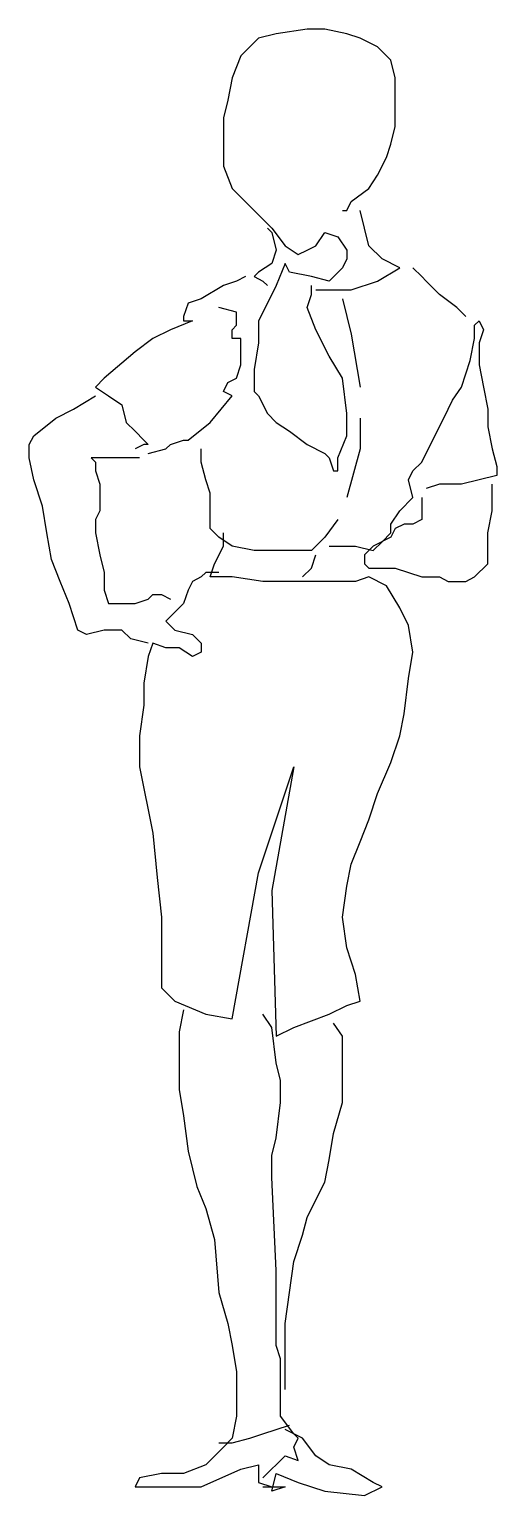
# Model space of a CAD drawing. Extents: x 2.65 to 3.17, y 0.02 to 1.65.
import ezdxf

# ---------------------------------------------------------------- set-up
doc = ezdxf.new("R2010")
doc.units = 0
doc.header["$LTSCALE"] = 24
doc.header["$MEASUREMENT"] = 0
doc.layers.get('0').update_dxf_attribs({"linetype": 'CONTINUOUS'})

msp = doc.modelspace()

# ---------------------------------------------------------------- linework, layer by layer
for points in [[(2.995, 1.4505), (2.9999, 1.4505), (3.0048, 1.4604), (3.0245, 1.4751), (3.0344, 1.4899), (3.0442, 1.5096), (3.0492, 1.5244), (3.0541, 1.5442), (3.0541, 1.5688), (3.0541, 1.5984), (3.0492, 1.6181), (3.0344, 1.6329), (3.0147, 1.6427), (2.9999, 1.6477), (2.9753, 1.6526), (2.9556, 1.6526), (2.9211, 1.6477), (2.9014, 1.6427), (2.8915, 1.6329), (2.8817, 1.623), (2.8718, 1.5984), (2.8669, 1.5737), (2.862, 1.554), (2.862, 1.5244), (2.862, 1.4998), (2.8718, 1.4751), (2.8915, 1.4554), (2.9162, 1.4308), (2.9309, 1.4111), (2.9457, 1.4012), (2.9556, 1.4061), (2.9654, 1.4111), (2.9753, 1.4259), (2.99, 1.4209), (2.9999, 1.4061), (2.9999, 1.3963), (2.995, 1.3864), (2.9802, 1.3716), (2.9605, 1.3766), (2.9359, 1.3815), (2.9309, 1.3914), (2.9211, 1.3667), (2.9162, 1.3568), (2.9014, 1.3273), (2.9014, 1.3026), (2.8965, 1.2731), (2.8965, 1.2484), (2.9014, 1.2435), (2.9112, 1.2238), (2.9211, 1.2139), (2.9211, 1.2139), (2.9359, 1.2041), (2.9556, 1.1893), (2.9753, 1.1794), (2.9802, 1.1745), (2.9851, 1.1597), (2.99, 1.1597), (2.99, 1.1745), (2.9999, 1.1991), (2.9999, 1.2238), (2.995, 1.2632), (2.9802, 1.2878), (2.9654, 1.3174), (2.9556, 1.3421), (2.9605, 1.3568), (2.9605, 1.3667)], [(2.9654, 1.3618), (2.99, 1.3618), (3.0048, 1.3618), (3.0344, 1.3716), (3.059, 1.3864), (3.0393, 1.3963), (3.0245, 1.4111), (3.0196, 1.4308), (3.0147, 1.4505)], [(2.9112, 1.4308), (2.9162, 1.4259), (2.9211, 1.4061), (2.9162, 1.3914), (2.9014, 1.3815), (2.8965, 1.3766), (2.9063, 1.3716), (2.9112, 1.3667)], [(2.8866, 1.3766), (2.8768, 1.3716), (2.862, 1.3667), (2.8374, 1.3519), (2.8226, 1.347), (2.8176, 1.3322), (2.8176, 1.3273), (2.8275, 1.3273), (2.8029, 1.3174), (2.7832, 1.3076), (2.7635, 1.2928), (2.729, 1.2632), (2.7191, 1.2533), (2.7191, 1.2533), (2.7339, 1.2435), (2.7487, 1.2336), (2.7536, 1.2139), (2.7635, 1.2041), (2.7733, 1.1942), (2.7782, 1.1893), (2.7733, 1.1893), (2.7635, 1.1843)], [(3.1329, 1.3322), (3.123, 1.3421), (3.1033, 1.3568), (3.0886, 1.3716), (3.0836, 1.3766), (3.0738, 1.3864)], [(2.7782, 1.1794), (2.7782, 1.1794), (2.7979, 1.1843), (2.8029, 1.1893), (2.8176, 1.1942), (2.8226, 1.1942), (2.8472, 1.2139), (2.8718, 1.2435), (2.862, 1.2484), (2.8669, 1.2583), (2.8768, 1.2632), (2.8817, 1.278), (2.8817, 1.2928), (2.8817, 1.3076), (2.8718, 1.3076), (2.8718, 1.3174), (2.8768, 1.3223), (2.8768, 1.3371), (2.8571, 1.3421)], [(2.995, 1.3519), (3.0048, 1.3125), (3.0147, 1.2533)], [(2.9802, 1.0759), (2.9999, 1.0759), (3.0097, 1.0759), (3.0295, 1.071), (3.0393, 1.0808), (3.0492, 1.0907), (3.0492, 1.1005), (3.059, 1.1153), (3.0738, 1.1301), (3.0689, 1.1498), (3.0738, 1.1597), (3.0836, 1.1695), (3.0935, 1.1893), (3.1083, 1.2188), (3.1181, 1.2386), (3.128, 1.2533), (3.1378, 1.2829), (3.1427, 1.3076), (3.1427, 1.3223), (3.1477, 1.3273), (3.1526, 1.3174), (3.1477, 1.3026), (3.1477, 1.278), (3.1526, 1.2533), (3.1575, 1.2287), (3.1575, 1.209), (3.1624, 1.1843), (3.1674, 1.1646), (3.1674, 1.1548), (3.1477, 1.1498), (3.128, 1.1449), (3.1033, 1.1449), (3.0886, 1.14)], [(2.7782, 0.9675), (2.7585, 0.9724), (2.7487, 0.9822), (2.729, 0.9822), (2.7093, 0.9773), (2.6994, 0.9822), (2.6945, 0.997), (2.6896, 1.0118), (2.6797, 1.0365), (2.6699, 1.0611), (2.665, 1.0907), (2.66, 1.1203), (2.6502, 1.1498), (2.6452, 1.1745), (2.6452, 1.1893), (2.6502, 1.1991), (2.6748, 1.2188), (2.6945, 1.2287), (2.7191, 1.2435)], [(3.0147, 1.2188), (3.0147, 1.1843), (2.9999, 1.1301)], [(2.99, 1.1055), (2.9753, 1.0858), (2.9605, 1.071), (2.9556, 1.071), (2.9359, 1.071), (2.9112, 1.071), (2.8965, 1.071), (2.8718, 1.0759), (2.8571, 1.0858), (2.8472, 1.0956), (2.8472, 1.1104), (2.8472, 1.135), (2.8423, 1.1498), (2.8374, 1.1695), (2.8374, 1.1843)], [(2.7684, 1.1745), (2.7585, 1.1745), (2.7487, 1.1745), (2.7388, 1.1745), (2.7241, 1.1745), (2.7142, 1.1745), (2.7191, 1.1695), (2.7191, 1.1597), (2.7241, 1.1449), (2.7241, 1.135), (2.7241, 1.1252), (2.7241, 1.1153), (2.7191, 1.1055), (2.7191, 1.0907), (2.7241, 1.066), (2.729, 1.0463), (2.729, 1.0365), (2.729, 1.0266), (2.7339, 1.0118), (2.7487, 1.0118), (2.7635, 1.0118), (2.7782, 1.0168), (2.7832, 1.0217), (2.793, 1.0217), (2.8029, 1.0168)], [(3.0836, 1.1301), (3.0836, 1.1252), (3.0836, 1.1055), (3.0738, 1.1005), (3.0639, 1.1005), (3.0541, 1.0956), (3.0492, 1.0858), (3.0295, 1.0759), (3.0196, 1.066), (3.0196, 1.0562), (3.0245, 1.0513), (3.0344, 1.0513), (3.0541, 1.0513), (3.0689, 1.0463), (3.0836, 1.0414), (3.0935, 1.0414), (3.1033, 1.0414), (3.1132, 1.0365), (3.128, 1.0365), (3.1329, 1.0365), (3.1427, 1.0414), (3.1575, 1.0562), (3.1575, 1.071), (3.1575, 1.0907), (3.1624, 1.1153), (3.1624, 1.135), (3.1624, 1.1449)], [(3.0245, 1.0414), (3.0097, 1.0365), (2.995, 1.0365), (2.9703, 1.0365), (2.9556, 1.0365), (2.9408, 1.0365), (2.9063, 1.0365), (2.8718, 1.0414), (2.8472, 1.0414), (2.8521, 1.0562), (2.862, 1.0759), (2.862, 1.0907)], [(2.9506, 1.0414), (2.9605, 1.0513), (2.9654, 1.066)], [(2.8571, 1.0463), (2.8423, 1.0463), (2.8374, 1.0414), (2.8275, 1.0365), (2.8226, 1.0266), (2.8176, 1.0118), (2.8078, 1.002), (2.7979, 0.9921), (2.8078, 0.9822), (2.8275, 0.9773), (2.8374, 0.9675), (2.8374, 0.9576), (2.8275, 0.9527), (2.8127, 0.9625), (2.7979, 0.9625), (2.7832, 0.9675), (2.7782, 0.9527), (2.7733, 0.9231), (2.7733, 0.8985), (2.7684, 0.864), (2.7684, 0.8295), (2.7832, 0.7555), (2.7881, 0.7062), (2.793, 0.6619), (2.793, 0.6027), (2.793, 0.583), (2.8078, 0.5682), (2.8423, 0.5534), (2.8718, 0.5485), (2.9014, 0.7112), (2.9408, 0.8295), (2.9162, 0.6914), (2.9211, 0.5288), (2.9408, 0.5386), (2.9802, 0.5534), (2.9999, 0.5633), (3.0147, 0.5682), (3.0097, 0.5978), (2.9999, 0.6274), (2.995, 0.6619), (2.9999, 0.6964), (3.0048, 0.721), (3.0147, 0.7457), (3.0245, 0.7703), (3.0344, 0.7999), (3.0492, 0.8344), (3.059, 0.864), (3.0639, 0.8886), (3.0689, 0.928), (3.0738, 0.9576), (3.0689, 0.9872), (3.059, 1.0069), (3.0442, 1.0315), (3.0245, 1.0414)], [(2.8176, 0.5584), (2.8127, 0.5337), (2.8127, 0.514), (2.8127, 0.4943), (2.8127, 0.4696), (2.8176, 0.4401), (2.8226, 0.4006), (2.8324, 0.3612), (2.8423, 0.3366), (2.8521, 0.3021), (2.8571, 0.2429), (2.8669, 0.2084), (2.8718, 0.1838), (2.8768, 0.1542), (2.8768, 0.1295), (2.8768, 0.1049), (2.8718, 0.0802), (2.862, 0.0704), (2.8423, 0.0507), (2.8176, 0.0408), (2.793, 0.0408), (2.7684, 0.0359), (2.7635, 0.026), (2.8374, 0.026), (2.8817, 0.0457), (2.9014, 0.0507), (2.9014, 0.031), (2.9162, 0.026)], [(2.9063, 0.0359), (2.9309, 0.0605), (2.9457, 0.0556), (2.9408, 0.0704), (2.9457, 0.0802), (2.9408, 0.0852), (2.926, 0.1049), (2.926, 0.1345), (2.926, 0.1443), (2.926, 0.1591), (2.926, 0.169), (2.9211, 0.1838), (2.9211, 0.1985), (2.9211, 0.2133), (2.9211, 0.2281), (2.9211, 0.2478), (2.9211, 0.2675), (2.9162, 0.3711), (2.9162, 0.3957), (2.9211, 0.4154), (2.926, 0.4548), (2.926, 0.4795), (2.9211, 0.4992), (2.9162, 0.5386), (2.9063, 0.5534)], [(2.9309, 0.1345), (2.9309, 0.1788), (2.9309, 0.2084), (2.9408, 0.2774), (2.9506, 0.307), (2.9556, 0.3267), (2.9654, 0.3464), (2.9753, 0.3661), (2.9802, 0.3908), (2.9851, 0.4203), (2.995, 0.4548), (2.995, 0.4795), (2.995, 0.5091), (2.995, 0.5288), (2.9851, 0.5436)], [(2.8571, 0.0753), (2.8718, 0.0753), (2.8915, 0.0802), (2.9063, 0.0852), (2.9211, 0.0901), (2.9359, 0.095)], [(2.9063, 0.026), (2.9309, 0.026), (2.9162, 0.0211), (2.9211, 0.0408), (2.9457, 0.031), (2.9753, 0.0211), (3.0196, 0.0162), (3.0393, 0.026), (3.0295, 0.031), (3.0048, 0.0457), (2.9802, 0.0507), (2.9654, 0.0605), (2.9506, 0.0802), (2.9309, 0.0901)]]:
    msp.add_lwpolyline(points)

doc.saveas('drawing.dxf')
